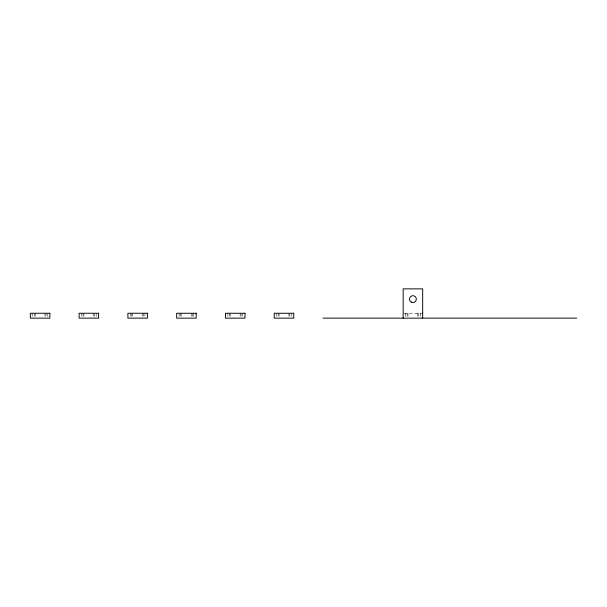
<?xml version="1.0" encoding="UTF-8"?>
<svg xmlns="http://www.w3.org/2000/svg" width="607" height="607" viewBox="0 0 607 607"><rect width="100%" height="100%" fill="white"/><g stroke="black" fill="none" stroke-linecap="round" stroke-linejoin="round"><path stroke-width="0.46" stroke-dasharray="3.04 2.28" d="M404.087 313.258L421.19 313.258M420.234 313.258L420.234 317.317M418.769 313.258L418.769 317.317M417.836 313.258L417.836 317.317M407.995 313.258L407.995 317.317M407.062 313.258L407.062 317.317M405.597 313.258L405.597 317.317M291.314 313.258L291.307 317.317M289.843 313.258L289.843 317.317M288.909 313.258L288.909 317.317M279.068 313.258L279.068 317.317M278.135 313.258L278.135 317.317M276.671 313.258L276.671 317.317M242.534 313.258L242.534 317.317M241.062 313.258L241.062 317.317M240.129 313.258L240.129 317.317M230.296 313.258L230.296 317.317M229.363 313.258L229.363 317.317M227.898 313.258L227.898 317.317M193.754 313.258L193.754 317.317M192.29 313.258L192.29 317.317M191.357 313.258L191.357 317.317M181.516 313.258L181.516 317.317M180.583 313.258L180.583 317.317M179.118 313.258L179.118 317.317M144.982 313.258L144.974 317.317M143.51 313.258L143.51 317.317M142.577 313.258L142.577 317.317M132.736 313.258L132.736 317.317M131.802 313.258L131.802 317.317M130.346 313.258L130.346 317.317M96.202 313.258L96.202 317.317M94.738 313.258L94.738 317.317M93.804 313.258L93.804 317.317M83.963 313.258L83.963 317.317M83.03 313.258L83.03 317.317M81.566 313.258L81.566 317.317M47.422 313.258L47.429 317.317M45.957 313.258L45.957 317.317M45.024 313.258L45.024 317.317M35.183 313.258L35.183 317.317M34.25 313.258L34.25 317.317M32.786 313.258L32.786 317.317"/><path stroke-width="0.91" d="M422.04 313.258L422.669 313.258M323.007 318.136L576.65 318.136M422.669 318.136L422.669 288.864L403.162 288.864L403.162 318.136M49.857 313.258L30.35 313.258L30.35 318.136L49.857 318.136L49.857 313.258M98.638 313.258L79.13 313.258L79.13 318.136L98.638 318.136L98.638 313.258M147.418 313.258L127.902 313.258L127.902 318.136L147.418 318.136L147.418 313.258M196.19 313.258L176.683 313.258L176.683 318.136L196.19 318.136L196.19 313.258M244.97 313.258L225.455 313.258L225.455 318.136L244.97 318.136L244.97 313.258M293.742 313.258L274.235 313.258L274.235 318.136L293.742 318.136L293.742 313.258M411.212 302.066A3.414 3.414 0 0 0 416.334 299.107A3.414 3.414 0 0 0 411.212 296.155A3.414 3.414 0 0 0 411.212 302.066"/></g></svg>
